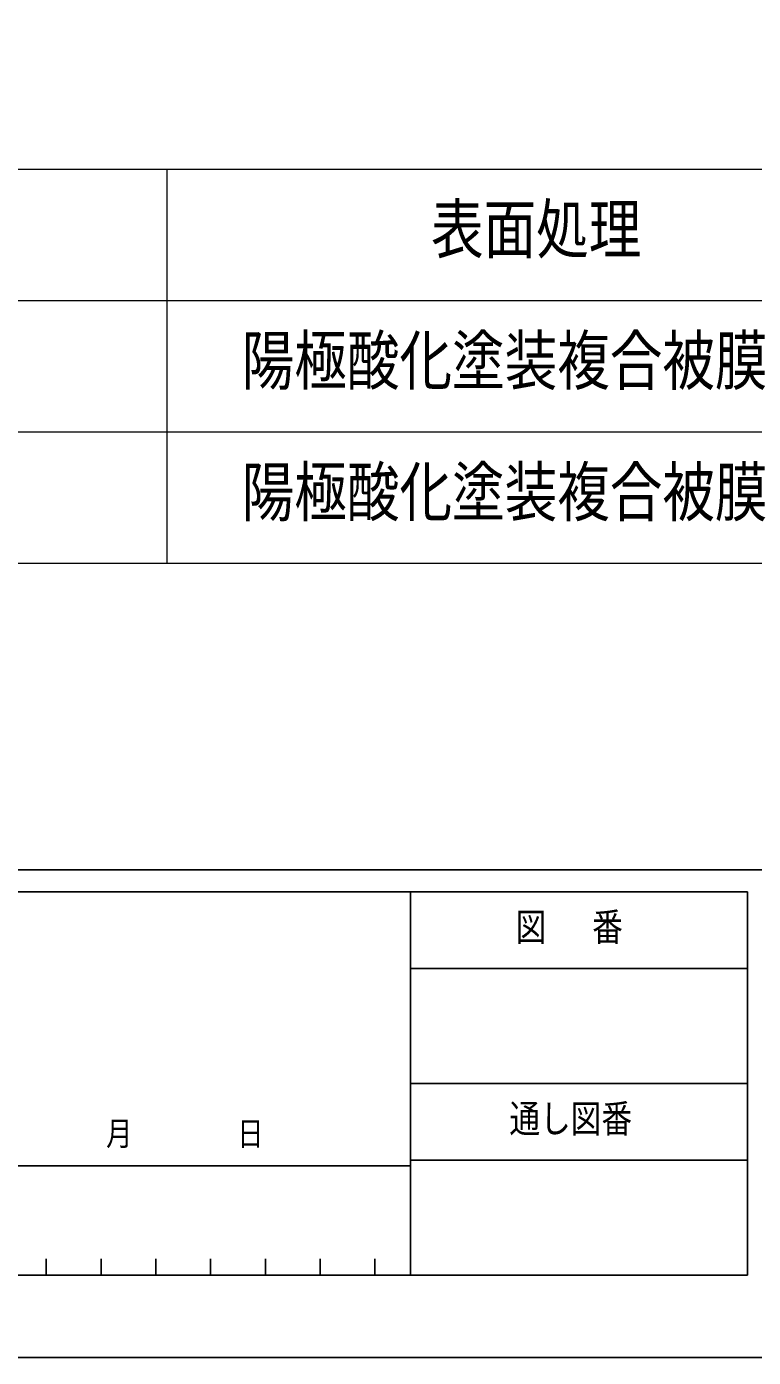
# Model space of a CAD drawing. Units: millimetres, scale not verified. Extents: x -4205 to 4205, y -2970 to 2970.
# Drawn here: x 2867 to 3531, y -2970 to -1755 of the extents above; entities that cross this region are included whole.
import ezdxf
from ezdxf.enums import TextEntityAlignment as Align

# ---------------------------------------------------------------- set-up
doc = ezdxf.new("R2010")
doc.units = ezdxf.units.MM
doc.header["$LTSCALE"] = 10
doc.layers.add('0-1_TABLE1', color=7, linetype='Continuous', lineweight=18)
doc.layers.add('0-6_YKK_ZWAK', color=7, linetype='Continuous')
doc.styles.add('ＭＳ ゴシック', font='')
doc.styles.get('ＭＳ ゴシック').set_extended_font_data('MS Gothic')

msp = doc.modelspace()

# ---------------------------------------------------------------- linework, layer by layer
at = {"layer": '0-1_TABLE1'}
for p, q in [((1595.02, -1885), (3695.02, -1885)), ((2995.02, -1885), (2995.02, -2245)), ((1595.02, -2005), (3695.02, -2005)), ((1595.02, -2125), (3695.02, -2125)), ((1595.02, -2245), (3695.02, -2245))]:
    msp.add_line(p, q, dxfattribs=at)
at = {"layer": '0-6_YKK_ZWAK'}
for p, q in [((3895.02, -2525), (-3904.98, -2525)), ((3217.52, -2545), (2185.02, -2545)), ((3217.52, -2545), (3217.52, -2895)), ((3525.02, -2545), (3217.52, -2545)), ((3525.02, -2545), (3525.02, -2895)), ((3217.52, -2615), (3525.02, -2615)), ((3217.52, -2720), (3525.02, -2720)), ((3525.02, -2790), (3217.52, -2790)), ((2185.02, -2795), (3217.52, -2795)), ((2885.02, -2880), (2885.02, -2895)), ((2935.02, -2880), (2935.02, -2895)), ((2985.02, -2880), (2985.02, -2895)), ((3035.02, -2880), (3035.02, -2895)), ((3085.02, -2880), (3085.02, -2895)), ((3135.02, -2880), (3135.02, -2895)), ((3185.02, -2880), (3185.02, -2895)), ((2185.02, -2895), (3217.52, -2895)), ((3217.52, -2895), (3525.02, -2895))]:
    msp.add_line(p, q, dxfattribs=at)
msp.add_lwpolyline([(-4205, -2970), (4205, -2970), (4205, 2970), (-4205, 2970)], close=True, dxfattribs=at)

# ---------------------------------------------------------------- texts
at = {"layer": '0-1_TABLE1', "style": 'ＭＳ ゴシック', "width": 0.8}
for s, p in [('表面処理', (3236.22, -1975)), ('陽極酸化塗装複合被膜', (3063.42, -2095)), ('陽極酸化塗装複合被膜', (3063.42, -2215))]:
    msp.add_text(s, height=43.99, dxfattribs=at).set_placement(p, align=Align.BOTTOM_LEFT)
at = {"layer": '0-6_YKK_ZWAK', "style": 'ＭＳ ゴシック', "width": 0.8}
for s, height, p in [('図\u3000 番', 25.66, (3313.4, -2597.5)), ('通し図番', 25.66, (3307.8, -2772.5)), ('年        月        日', 21.99, (2819.91, -2783.21))]:
    msp.add_text(s, height=height, dxfattribs=at).set_placement(p, align=Align.BOTTOM_LEFT)

doc.saveas('drawing.dxf')
